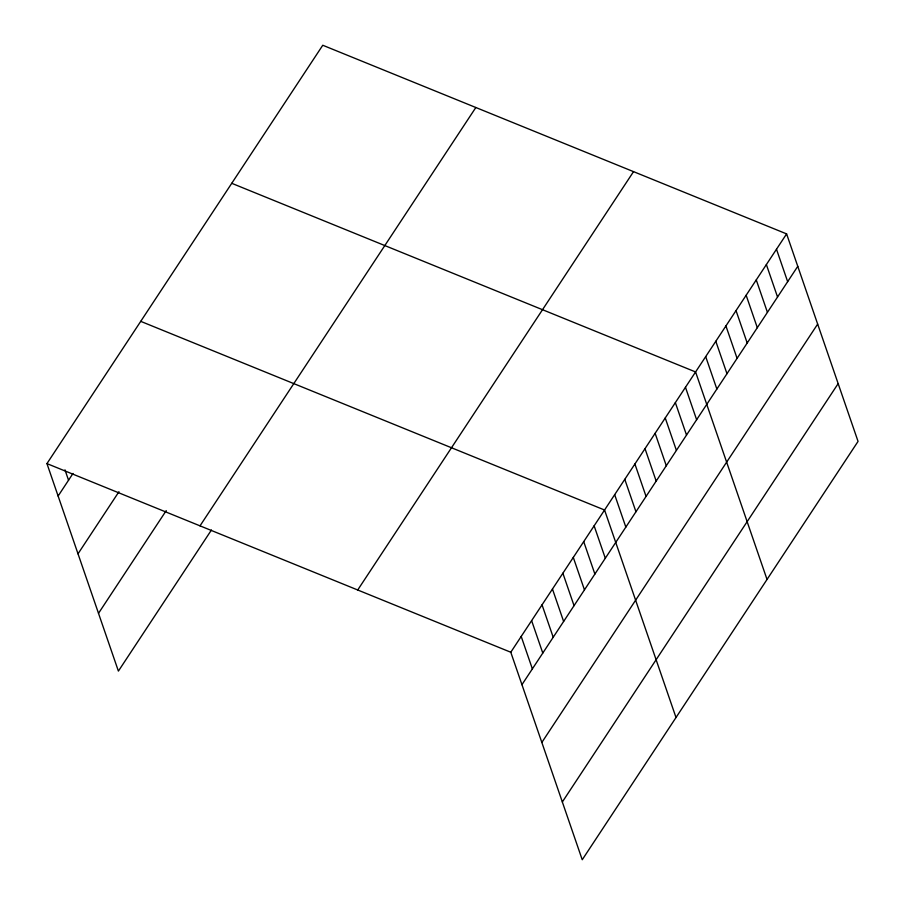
<?xml version="1.0" encoding="UTF-8"?>
<svg xmlns="http://www.w3.org/2000/svg" width="905" height="905" viewBox="0 0 905 905"><rect width="100%" height="100%" fill="white"/><g stroke="black" fill="none" stroke-linecap="round" stroke-linejoin="round"><path stroke-width="1.36" d="M46.947 463.598L322.768 45.25L786.603 233.897L858.053 441.402L582.232 859.75L510.782 652.245L46.947 463.598L118.397 671.103L211.442 529.991M58.124 496.019L73 473.451M78.011 553.803L118.951 491.709M98.509 613.318L166.237 510.601M200.016 525.85L475.838 107.503M357.713 589.992L633.534 171.645M510.782 652.245L786.603 233.897M521.947 684.678L797.769 266.33M541.835 742.451L817.656 324.103M562.333 801.977L838.154 383.63M231.748 183.308L695.583 371.955L767.033 579.46M140.728 321.354L604.563 510.013L676.012 717.518M776.49 249.237L787.655 281.67M766.377 264.577L777.542 297.01M756.263 279.917L767.429 312.349M746.15 295.256L757.315 327.689M736.037 310.596L747.202 343.029M725.923 325.936L737.089 358.369M715.81 341.276L726.975 373.708M705.696 356.615L716.862 389.048M685.47 387.295L696.635 419.728M675.356 402.635L686.522 435.067M665.243 417.974L676.408 450.407M655.13 433.314L666.295 465.747M645.016 448.654L656.182 481.087M634.903 463.994L646.068 496.426M624.789 479.333L635.955 511.766M614.676 494.673L625.841 527.106M594.133 525.816L605.309 558.249M583.714 541.62L594.879 574.053M573.295 557.423L584.46 589.856M562.876 573.227L574.042 605.66M552.457 589.031L563.623 621.464M542.038 604.834L553.204 637.267M531.62 620.638L542.785 653.071M521.201 636.441L532.366 668.874M64.968 469.842L68.542 480.216"/></g></svg>
